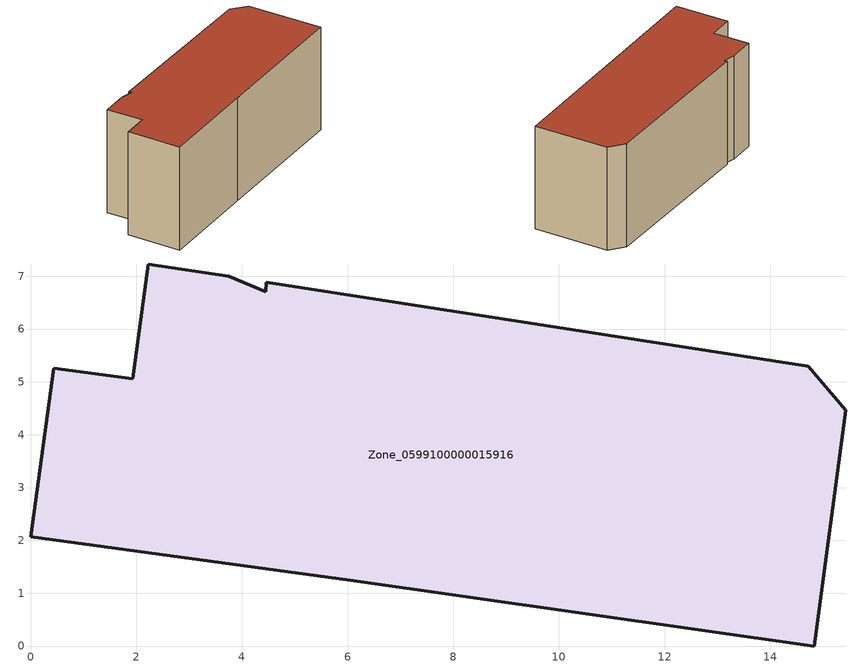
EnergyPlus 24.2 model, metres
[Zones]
Zone_0599100000015916
 floor ground (C_G): 4.46,6.89 14.72,5.3 15.43,4.46 14.83,0 6.05,1.24 0,2.07 0.44,5.26 1.93,5.06 2.23,7.23 3.75,7 4.45,6.71 z0
 wall outside (C_F): 14.72,5.3 4.46,6.89 4.45,6.71 3.75,7 2.23,7.23 1.93,5.06 0.44,5.26 0,2.07 6.05,1.24 14.83,0 15.43,4.46 14.72,5.3 z0:6.39
 roof outside (C_R): 4.45,6.71 3.75,7 2.23,7.23 1.93,5.06 0.44,5.26 0,2.07 6.05,1.24 14.83,0 15.43,4.46 14.72,5.3 4.46,6.89 z6.39
[BUILDING]
Pand.0599100000015916: North Axis=0; Terrain=City; Loads Convergence Tolerance Value=0.04; Temperature Convergence Tolerance Value=0.4; Solar Distribution=FullExterior; Maximum Number of Warmup Days=25; Minimum Number of Warmup Days=1
[Site:Location]
Rotterdam.The.Hague.AP_ZH_NLD Design_Conditions: Latitude=51.96; Longitude=4.45; Time Zone=1; Elevation=-4.5
[SITE:GROUNDTEMPERATURE:BUILDINGSURFACE]
18, 18, 18, 18, 18, 18, 18, 18, 18, 18, 18, 18
[MATERIAL] Thermal Absorptance=0.9; Solar Absorptance=0.7; Visible Absorptance=0.7
Name | Roughness | Thickness | Conductivity | Density | Specific Heat
G.TC.1946 | MediumSmooth | 0.15 | 1 | 540 | 1210
F.TC.1946 | Rough | 0.3 | 0.857143 | 1920 | 840
R.TC.1946 | MediumRough | 0.2 | 0.909091 | 1500 | 1000
[CONSTRUCTION]
C_G: G.TC.1946
C_F: F.TC.1946
C_R: R.TC.1946
[ZONE]
Zone_0599100000015916: Type=1; Multiplier=1; Ceiling Height=Autocalculate; Volume=Autocalculate; Floor Area=autocalculate; Part of Total Floor Area=Yes
[ZONEINFILTRATION:DESIGNFLOWRATE]
Infil_Zone_0599100000015916: Zone or ZoneList or Space or SpaceList=Zone_0599100000015916; Schedule=AlwaysOn; Design Flow Rate Calculation Method=Flow/Area; Flow Rate per Floor Area=0.003; Constant Term Coefficient=1; Temperature Term Coefficient=0; Velocity Term Coefficient=0; Velocity Squared Term Coefficient=0
[HVACTEMPLATE:ZONE:IDEALLOADSAIRSYSTEM]
Zone_0599100000015916: Maximum Heating Supply Air Temperature=50; Minimum Cooling Supply Air Temperature=13; Maximum Heating Supply Air Humidity Ratio=0.0156; Minimum Cooling Supply Air Humidity Ratio=0.0077; Heating Limit=NoLimit; Cooling Limit=NoLimit; Dehumidification Control Type=ConstantSensibleHeatRatio; Cooling Sensible Heat Ratio=0.7; Dehumidification Setpoint=60; Humidification Control Type=None; Humidification Setpoint=30; Outdoor Air Method=None; Outdoor Air Flow Rate per Person=0.00944; Outdoor Air Flow Rate per Zone Floor Area=0; Outdoor Air Flow Rate per Zone=0; Demand Controlled Ventilation Type=None; Outdoor Air Economizer Type=NoEconomizer; Heat Recovery Type=None; Sensible Heat Recovery Effectiveness=0.7; Latent Heat Recovery Effectiveness=0.65
[ZONECONTROL:THERMOSTAT]
ThermostatControl_Zone_0599100000015916: Zone or ZoneList=Zone_0599100000015916; Control Type Schedule=DualSetpointControlType; Control 1=Thermostat_Zone_0599100000015916; Temperature Difference Between Cutout And Setpoint=0
[THERMOSTATSETPOINT:DUALSETPOINT]
Thermostat_Zone_0599100000015916: Heating Setpoint Temperature Schedule=HeatingSetpoint_Zone_0599100000015916; Cooling Setpoint Temperature Schedule=CoolingSetpoint_Zone_0599100000015916
[SCHEDULE:COMPACT]
HeatingSetpoint_Zone_0599100000015916: Through: 12/31, For: AllDays, Until: 24:00, 21
CoolingSetpoint_Zone_0599100000015916: Through: 12/31, For: AllDays, Until: 24:00, 24
DualSetpointControlType: Through: 12/31, For: AllDays, Until: 24:00, 4
AlwaysOn: Through: 12/31, For: AllDays, Until: 24:00, 1
